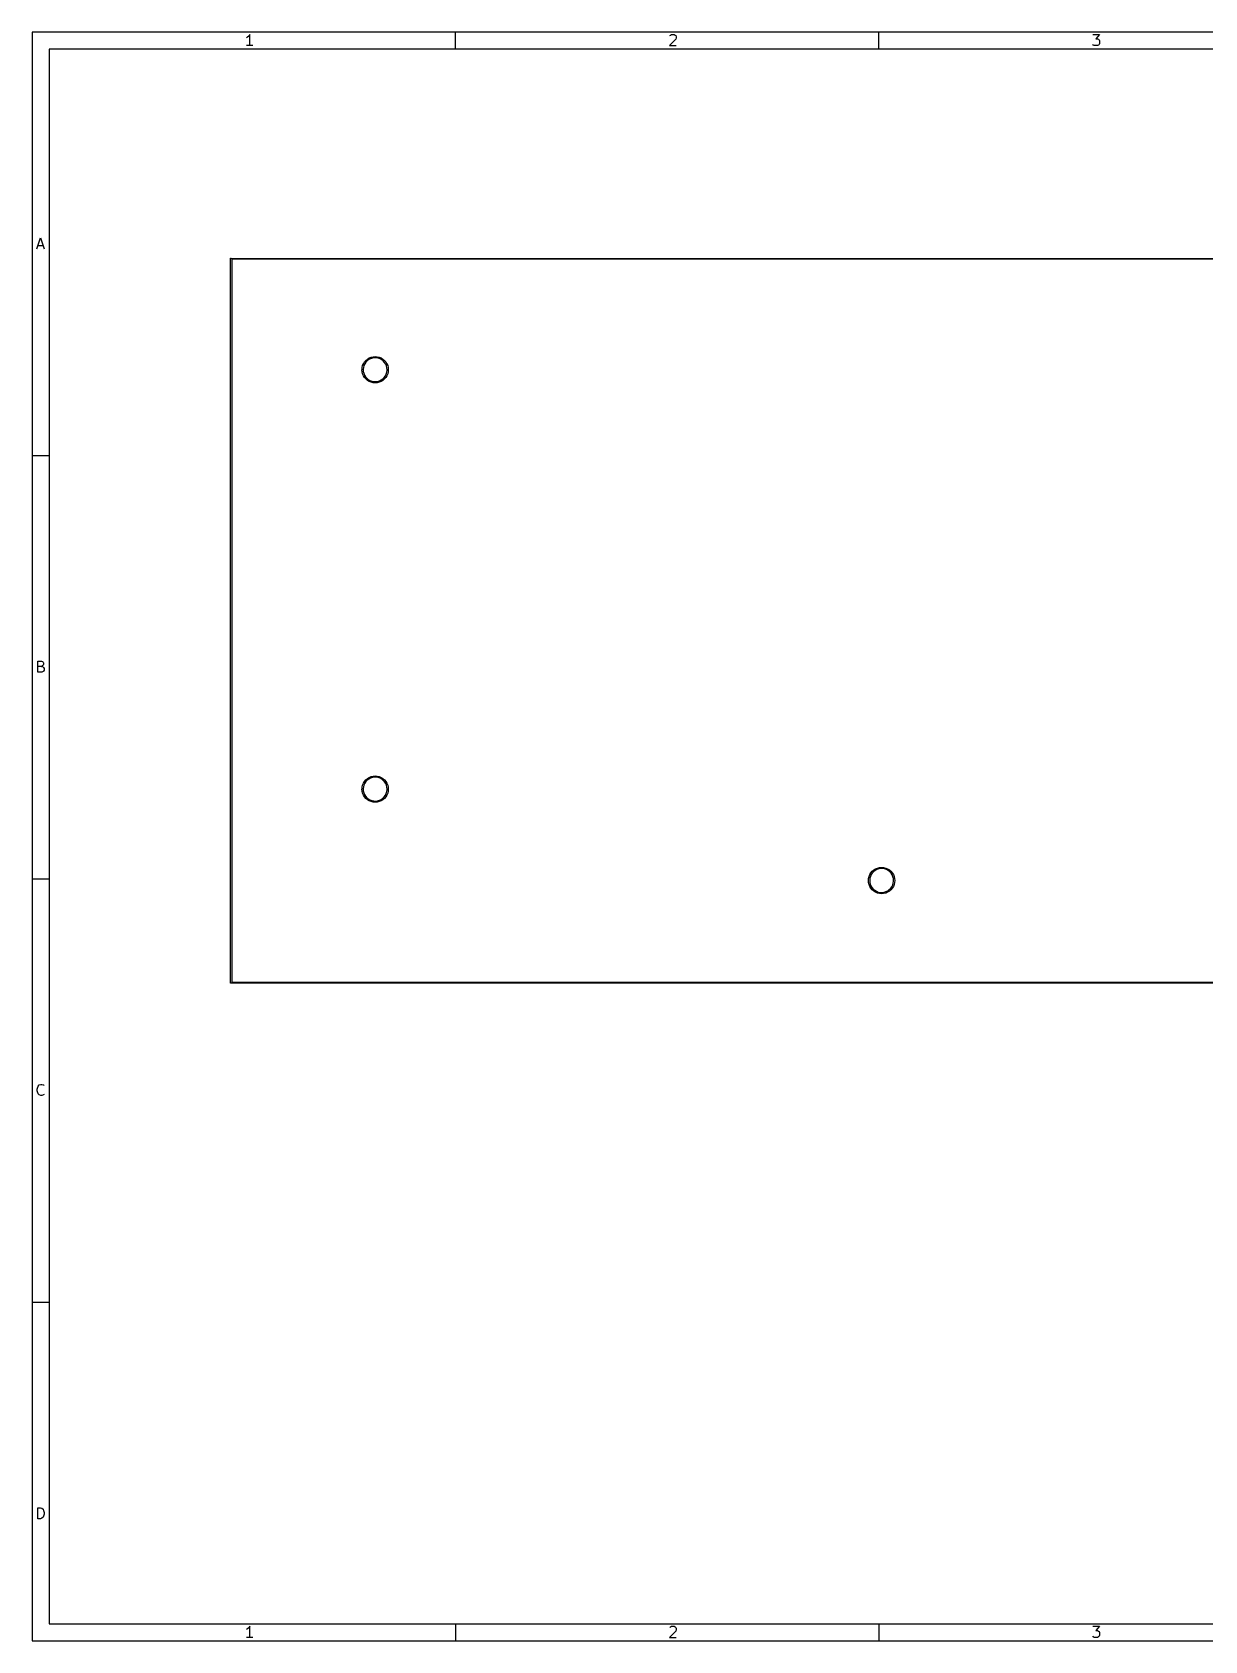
# Model space of a CAD drawing. Extents: x 10 to 287, y -200 to -10.
# Drawn here: x 10 to 148.5, y -200 to -10 of the extents above; entities that cross this region are included whole.
import ezdxf

# ---------------------------------------------------------------- set-up
doc = ezdxf.new("R2010")
doc.units = 0
doc.layers.add('BLACK', color=7, linetype='CONTINUOUS')

msp = doc.modelspace()

# ---------------------------------------------------------------- linework, layer by layer
at = {"layer": 'BLACK', "linetype": 'CONTINUOUS'}
for p, q in [((10, -10), (10, -200.007)), ((287.002, -10), (10, -10)), ((35.4464, -10.5976), (35.3226, -10.6595)), ((35.5702, -10.4738), (35.4464, -10.5976)), ((35.694, -10.2881), (35.5702, -10.4738)), ((35.694, -11.5881), (35.694, -10.2881)), ((60, -12), (60, -10)), ((86.0036, -10.8452), (85.2607, -11.5881)), ((85.3226, -10.4119), (85.3845, -10.35)), ((85.3845, -10.35), (85.5083, -10.2881)), ((85.5083, -10.2881), (85.8179, -10.2881)), ((85.8179, -10.2881), (85.9417, -10.35)), ((85.9417, -10.35), (86.0036, -10.4119)), ((86.0036, -10.4119), (86.0655, -10.5357)), ((86.0655, -10.6595), (86.0036, -10.8452)), ((86.0655, -10.5357), (86.0655, -10.6595)), ((110, -12), (110, -10)), ((135.261, -10.2881), (136.065, -10.2881)), ((136.065, -10.2881), (135.632, -10.7833)), ((135.632, -10.7833), (135.818, -10.7833)), ((135.818, -10.7833), (135.942, -10.8452)), ((135.942, -10.8452), (136.004, -10.9071)), ((136.004, -10.9071), (136.065, -11.031)), ((136.065, -11.3405), (136.004, -11.4643)), ((136.065, -11.031), (136.065, -11.3405)), ((12, -12), (12, -198.007)), ((285.002, -12), (12, -12)), ((36.0655, -11.5881), (35.3226, -11.5881)), ((85.2607, -11.5881), (86.0655, -11.5881)), ((135.323, -11.5262), (135.261, -11.4643)), ((135.446, -11.5881), (135.323, -11.5262)), ((135.818, -11.5881), (135.446, -11.5881)), ((135.942, -11.5262), (135.818, -11.5881)), ((136.004, -11.4643), (135.942, -11.5262)), ((10.5667, -35.5881), (11, -34.2881)), ((10.6905, -35.2167), (11.3095, -35.2167)), ((11, -34.2881), (11.4333, -35.5881)), ((33.4159, -122.27), (33.4163, -36.7559)), ((33.4163, -36.7559), (33.418, -36.7461)), ((33.4174, -36.7428), (33.4191, -36.74)), ((33.418, -36.7461), (33.4174, -36.7428)), ((33.4191, -36.74), (33.4208, -36.7302)), ((33.4208, -36.7302), (33.4334, -36.7153)), ((33.4334, -36.7153), (33.4431, -36.6984)), ((33.4431, -36.6984), (33.4495, -36.6961)), ((33.4495, -36.6961), (33.4538, -36.6909)), ((33.4538, -36.6909), (33.473, -36.6876)), ((33.473, -36.6876), (33.4913, -36.6809)), ((33.4913, -36.6809), (206.846, -36.7288)), ((33.5663, -36.8309), (33.5659, -122.195)), ((206.771, -36.8788), (33.5663, -36.8309)), ((48.973, -49.6228), (49.03, -49.3855)), ((49.03, -49.3855), (49.1234, -49.1601)), ((49.1234, -49.1601), (49.2508, -48.952)), ((49.1858, -49.3792), (49.124, -49.6019)), ((49.283, -49.1697), (49.1858, -49.3792)), ((49.2508, -48.952), (49.4093, -48.7665)), ((49.4132, -48.9788), (49.283, -49.1697)), ((49.4093, -48.7665), (49.5949, -48.608)), ((49.5729, -48.8118), (49.4132, -48.9788)), ((49.7576, -48.6731), (49.5729, -48.8118)), ((49.5949, -48.608), (49.8029, -48.4805)), ((49.9625, -48.5664), (49.7576, -48.6731)), ((49.8029, -48.4805), (50.0283, -48.3871)), ((50.1821, -48.4946), (49.9625, -48.5664)), ((50.0283, -48.3871), (50.2656, -48.3302)), ((50.4105, -48.4597), (50.1821, -48.4946)), ((50.2656, -48.3302), (50.5089, -48.311)), ((50.6415, -48.4625), (50.4105, -48.4597)), ((50.5089, -48.311), (50.7521, -48.3302)), ((50.869, -48.503), (50.6415, -48.4625)), ((50.7521, -48.3302), (50.9894, -48.3871)), ((51.0868, -48.5801), (50.869, -48.503)), ((50.9894, -48.3871), (51.2148, -48.4805)), ((51.289, -48.6918), (51.0868, -48.5801)), ((51.2148, -48.4805), (51.4229, -48.608)), ((51.4704, -48.835), (51.289, -48.6918)), ((51.4229, -48.608), (51.6084, -48.7665)), ((51.6258, -49.0059), (51.4704, -48.835)), ((51.6084, -48.7665), (51.7669, -48.952)), ((51.7513, -49.1998), (51.6258, -49.0059)), ((51.8435, -49.4117), (51.7513, -49.1998)), ((51.7669, -48.952), (51.8944, -49.1601)), ((51.8944, -49.1601), (51.9878, -49.3855)), ((51.9878, -49.3855), (52.0447, -49.6228)), ((48.9539, -49.866), (48.9566, -49.8316)), ((48.973, -50.1093), (48.9539, -49.866)), ((48.9566, -49.8316), (48.973, -49.6228)), ((49.03, -50.3466), (48.973, -50.1093)), ((49.1234, -50.572), (49.03, -50.3466)), ((49.124, -49.6019), (49.0995, -49.8316)), ((49.0995, -49.8316), (49.1128, -50.0623)), ((49.1128, -50.0623), (49.1636, -50.2876)), ((49.2508, -50.78), (49.1234, -50.572)), ((49.1636, -50.2876), (49.2505, -50.5017)), ((49.2505, -50.5017), (49.3712, -50.6987)), ((49.4093, -50.9656), (49.2508, -50.78)), ((49.3712, -50.6987), (49.5225, -50.8733)), ((49.5949, -51.1241), (49.4093, -50.9656)), ((49.5225, -50.8733), (49.7002, -51.0209)), ((49.8029, -51.2516), (49.5949, -51.1241)), ((49.7002, -51.0209), (49.8997, -51.1375)), ((50.0283, -51.3449), (49.8029, -51.2516)), ((49.8997, -51.1375), (50.1155, -51.2199)), ((50.1155, -51.2199), (50.3419, -51.2659)), ((50.3419, -51.2659), (50.5728, -51.2744)), ((50.5728, -51.2744), (50.802, -51.245)), ((50.802, -51.245), (51.0233, -51.1787)), ((51.2148, -51.2516), (50.9894, -51.3449)), ((51.0233, -51.1787), (51.2308, -51.077)), ((51.4229, -51.1241), (51.2148, -51.2516)), ((51.2308, -51.077), (51.4188, -50.9429)), ((51.4188, -50.9429), (51.5825, -50.7798)), ((51.6084, -50.9656), (51.4229, -51.1241)), ((51.5825, -50.7798), (51.7173, -50.5922)), ((51.7669, -50.78), (51.6084, -50.9656)), ((51.7173, -50.5922), (51.8197, -50.385)), ((51.8944, -50.572), (51.7669, -50.78)), ((51.8197, -50.385), (51.8868, -50.164)), ((51.8997, -49.6358), (51.8435, -49.4117)), ((51.8868, -50.164), (51.917, -49.9349)), ((51.9878, -50.3466), (51.8944, -50.572)), ((51.9187, -49.866), (51.8997, -49.6358)), ((51.917, -49.9349), (51.9187, -49.866)), ((52.0447, -50.1093), (51.9878, -50.3466)), ((52.0447, -49.6228), (52.0639, -49.866)), ((52.0639, -49.866), (52.0447, -50.1093)), ((50.2656, -51.4019), (50.0283, -51.3449)), ((50.5089, -51.421), (50.2656, -51.4019)), ((50.7521, -51.4019), (50.5089, -51.421)), ((50.9894, -51.3449), (50.7521, -51.4019)), ((10, -60), (12, -60)), ((10.6595, -85.5881), (10.6595, -84.2881)), ((10.6595, -84.2881), (11.0929, -84.2881)), ((11.0929, -84.9071), (10.6595, -84.9071)), ((11.0929, -84.2881), (11.2167, -84.35)), ((11.2167, -84.8452), (11.0929, -84.9071)), ((11.0929, -84.9071), (11.2786, -84.969)), ((11.2167, -84.35), (11.2786, -84.4119)), ((11.2786, -84.7833), (11.2167, -84.8452)), ((11.2786, -84.4119), (11.3405, -84.5357)), ((11.3405, -84.6595), (11.2786, -84.7833)), ((11.2786, -84.969), (11.3405, -85.031)), ((11.3405, -85.4643), (11.2786, -85.5262)), ((11.3405, -84.5357), (11.3405, -84.6595)), ((11.3405, -85.031), (11.4024, -85.1548)), ((11.4024, -85.3405), (11.3405, -85.4643)), ((11.4024, -85.1548), (11.4024, -85.3405)), ((11.1548, -85.5881), (10.6595, -85.5881)), ((11.2786, -85.5262), (11.1548, -85.5881)), ((49.03, -98.9293), (49.1234, -98.7038)), ((49.1234, -98.7038), (49.2508, -98.4958)), ((49.283, -98.7134), (49.1858, -98.923)), ((49.2508, -98.4958), (49.4093, -98.3103)), ((49.4132, -98.5226), (49.283, -98.7134)), ((49.4093, -98.3103), (49.5949, -98.1518)), ((49.5729, -98.3555), (49.4132, -98.5226)), ((49.7576, -98.2168), (49.5729, -98.3555)), ((49.5949, -98.1518), (49.8029, -98.0243)), ((49.9625, -98.1101), (49.7576, -98.2168)), ((49.8029, -98.0243), (50.0283, -97.9309)), ((50.1821, -98.0384), (49.9625, -98.1101)), ((50.0283, -97.9309), (50.2656, -97.8739)), ((50.4105, -98.0034), (50.1821, -98.0384)), ((50.2656, -97.8739), (50.5089, -97.8548)), ((50.6415, -98.0062), (50.4105, -98.0034)), ((50.5089, -97.8548), (50.7521, -97.8739)), ((50.869, -98.0468), (50.6415, -98.0062)), ((50.7521, -97.8739), (50.9894, -97.9309)), ((51.0868, -98.1239), (50.869, -98.0468)), ((50.9894, -97.9309), (51.2148, -98.0243)), ((51.289, -98.2355), (51.0868, -98.1239)), ((51.2148, -98.0243), (51.4229, -98.1518)), ((51.4704, -98.3787), (51.289, -98.2355)), ((51.4229, -98.1518), (51.6084, -98.3103)), ((51.6258, -98.5496), (51.4704, -98.3787)), ((51.6084, -98.3103), (51.7669, -98.4958)), ((51.7513, -98.7436), (51.6258, -98.5496)), ((51.8435, -98.9555), (51.7513, -98.7436)), ((51.7669, -98.4958), (51.8944, -98.7038)), ((51.8944, -98.7038), (51.9878, -98.9293)), ((48.9539, -99.4098), (48.9566, -99.3754)), ((48.973, -99.6531), (48.9539, -99.4098)), ((48.9566, -99.3754), (48.973, -99.1665)), ((48.973, -99.1665), (49.03, -98.9293)), ((49.03, -99.8903), (48.973, -99.6531)), ((49.1234, -100.116), (49.03, -99.8903)), ((49.124, -99.1456), (49.0995, -99.3754)), ((49.0995, -99.3754), (49.1128, -99.606)), ((49.1128, -99.606), (49.1636, -99.8314)), ((49.2508, -100.324), (49.1234, -100.116)), ((49.1858, -98.923), (49.124, -99.1456)), ((49.1636, -99.8314), (49.2505, -100.045)), ((49.2505, -100.045), (49.3712, -100.242)), ((49.4093, -100.509), (49.2508, -100.324)), ((49.3712, -100.242), (49.5225, -100.417)), ((49.5949, -100.668), (49.4093, -100.509)), ((49.5225, -100.417), (49.7002, -100.565)), ((49.8029, -100.795), (49.5949, -100.668)), ((49.7002, -100.565), (49.8997, -100.681)), ((49.8997, -100.681), (50.1155, -100.764)), ((51.0233, -100.722), (51.2308, -100.621)), ((51.4229, -100.668), (51.2148, -100.795)), ((51.2308, -100.621), (51.4188, -100.487)), ((51.4188, -100.487), (51.5825, -100.324)), ((51.6084, -100.509), (51.4229, -100.668)), ((51.5825, -100.324), (51.7173, -100.136)), ((51.7669, -100.324), (51.6084, -100.509)), ((51.7173, -100.136), (51.8197, -99.9288)), ((51.8944, -100.116), (51.7669, -100.324)), ((51.8197, -99.9288), (51.8868, -99.7077)), ((51.8997, -99.1795), (51.8435, -98.9555)), ((51.8868, -99.7077), (51.917, -99.4787)), ((51.9878, -99.8903), (51.8944, -100.116)), ((51.9187, -99.4098), (51.8997, -99.1795)), ((51.917, -99.4787), (51.9187, -99.4098)), ((51.9878, -98.9293), (52.0447, -99.1665)), ((52.0447, -99.6531), (51.9878, -99.8903)), ((52.0447, -99.1665), (52.0639, -99.4098)), ((52.0639, -99.4098), (52.0447, -99.6531)), ((50.0283, -100.889), (49.8029, -100.795)), ((50.2656, -100.946), (50.0283, -100.889)), ((50.1155, -100.764), (50.3419, -100.81)), ((50.5089, -100.965), (50.2656, -100.946)), ((50.3419, -100.81), (50.5728, -100.818)), ((50.7521, -100.946), (50.5089, -100.965)), ((50.5728, -100.818), (50.802, -100.789)), ((50.9894, -100.889), (50.7521, -100.946)), ((50.802, -100.789), (51.0233, -100.722)), ((51.2148, -100.795), (50.9894, -100.889)), ((10, -110), (12, -110)), ((108.771, -110.205), (108.774, -110.17)), ((108.774, -110.17), (108.79, -109.962)), ((108.79, -109.962), (108.847, -109.724)), ((108.847, -109.724), (108.94, -109.499)), ((108.941, -109.941), (108.916, -110.17)), ((108.916, -110.17), (108.93, -110.401)), ((108.94, -109.499), (109.068, -109.291)), ((109.003, -109.718), (108.941, -109.941)), ((109.1, -109.508), (109.003, -109.718)), ((109.068, -109.291), (109.226, -109.105)), ((109.23, -109.318), (109.1, -109.508)), ((109.226, -109.105), (109.412, -108.947)), ((109.39, -109.151), (109.23, -109.318)), ((109.575, -109.012), (109.39, -109.151)), ((109.412, -108.947), (109.62, -108.819)), ((109.78, -108.905), (109.575, -109.012)), ((109.62, -108.819), (109.845, -108.726)), ((109.999, -108.833), (109.78, -108.905)), ((109.845, -108.726), (110.083, -108.669)), ((110.228, -108.798), (109.999, -108.833)), ((110.083, -108.669), (110.326, -108.65)), ((110.459, -108.801), (110.228, -108.798)), ((110.326, -108.65), (110.569, -108.669)), ((110.686, -108.842), (110.459, -108.801)), ((110.569, -108.669), (110.806, -108.726)), ((110.904, -108.919), (110.686, -108.842)), ((110.806, -108.726), (111.032, -108.819)), ((111.106, -109.031), (110.904, -108.919)), ((111.032, -108.819), (111.24, -108.947)), ((111.287, -109.174), (111.106, -109.031)), ((111.24, -108.947), (111.425, -109.105)), ((111.443, -109.345), (111.287, -109.174)), ((111.425, -109.105), (111.584, -109.291)), ((111.568, -109.539), (111.443, -109.345)), ((111.66, -109.75), (111.568, -109.539)), ((111.584, -109.291), (111.711, -109.499)), ((111.717, -109.975), (111.66, -109.75)), ((111.711, -109.499), (111.805, -109.724)), ((111.736, -110.205), (111.717, -109.975)), ((111.805, -109.724), (111.862, -109.962)), ((111.862, -109.962), (111.881, -110.205)), ((108.79, -110.448), (108.771, -110.205)), ((108.847, -110.685), (108.79, -110.448)), ((108.94, -110.911), (108.847, -110.685)), ((108.93, -110.401), (108.981, -110.626)), ((109.068, -111.119), (108.94, -110.911)), ((108.981, -110.626), (109.067, -110.84)), ((109.067, -110.84), (109.188, -111.037)), ((109.226, -111.304), (109.068, -111.119)), ((109.188, -111.037), (109.339, -111.212)), ((109.412, -111.463), (109.226, -111.304)), ((109.339, -111.212), (109.517, -111.36)), ((109.62, -111.59), (109.412, -111.463)), ((109.517, -111.36), (109.717, -111.476)), ((109.845, -111.684), (109.62, -111.59)), ((109.717, -111.476), (109.933, -111.559)), ((110.083, -111.741), (109.845, -111.684)), ((109.933, -111.559), (110.159, -111.605)), ((110.326, -111.76), (110.083, -111.741)), ((110.159, -111.605), (110.39, -111.613)), ((110.569, -111.741), (110.326, -111.76)), ((110.39, -111.613), (110.619, -111.584)), ((110.806, -111.684), (110.569, -111.741)), ((110.619, -111.584), (110.84, -111.517)), ((111.032, -111.59), (110.806, -111.684)), ((110.84, -111.517), (111.048, -111.416)), ((111.24, -111.463), (111.032, -111.59)), ((111.048, -111.416), (111.236, -111.282)), ((111.236, -111.282), (111.399, -111.119)), ((111.425, -111.304), (111.24, -111.463)), ((111.399, -111.119), (111.534, -110.931)), ((111.584, -111.119), (111.425, -111.304)), ((111.534, -110.931), (111.637, -110.724)), ((111.711, -110.911), (111.584, -111.119)), ((111.637, -110.724), (111.704, -110.503)), ((111.704, -110.503), (111.734, -110.274)), ((111.805, -110.685), (111.711, -110.911)), ((111.734, -110.274), (111.736, -110.205)), ((111.862, -110.448), (111.805, -110.685)), ((111.881, -110.205), (111.862, -110.448)), ((33.4225, -122.288), (33.4159, -122.27)), ((33.4259, -122.307), (33.4225, -122.288)), ((33.4311, -122.312), (33.4259, -122.307)), ((33.4334, -122.318), (33.4311, -122.312)), ((33.4503, -122.328), (33.4334, -122.318)), ((33.4652, -122.34), (33.4503, -122.328)), ((33.475, -122.342), (33.4652, -122.34)), ((33.4778, -122.344), (33.475, -122.342)), ((33.4811, -122.343), (33.4778, -122.344)), ((33.4909, -122.345), (33.4811, -122.343)), ((206.846, -122.345), (33.4909, -122.345)), ((33.5659, -122.195), (206.771, -122.195)), ((10.5976, -134.845), (10.6595, -134.598)), ((10.5976, -135.031), (10.5976, -134.845)), ((10.6595, -134.598), (10.7214, -134.474)), ((10.7214, -134.474), (10.8452, -134.35)), ((10.8452, -134.35), (11.031, -134.288)), ((11.031, -134.288), (11.1548, -134.288)), ((11.1548, -134.288), (11.3405, -134.35)), ((11.3405, -134.35), (11.4024, -134.412)), ((10.6595, -135.279), (10.5976, -135.031)), ((10.7214, -135.402), (10.6595, -135.279)), ((10.8452, -135.526), (10.7214, -135.402)), ((11.031, -135.588), (10.8452, -135.526)), ((11.1548, -135.588), (11.031, -135.588)), ((11.3405, -135.526), (11.1548, -135.588)), ((11.4024, -135.464), (11.3405, -135.526)), ((10, -160), (12, -160)), ((10.6595, -185.588), (10.6595, -184.288)), ((10.6595, -184.288), (10.969, -184.288)), ((10.969, -184.288), (11.1548, -184.35)), ((10.969, -185.588), (10.6595, -185.588)), ((11.1548, -185.526), (10.969, -185.588)), ((11.1548, -184.35), (11.2786, -184.474)), ((11.2786, -185.402), (11.1548, -185.526)), ((11.2786, -184.474), (11.3405, -184.598)), ((11.3405, -185.279), (11.2786, -185.402)), ((11.3405, -184.598), (11.4024, -184.845)), ((11.4024, -185.031), (11.3405, -185.279)), ((11.4024, -184.845), (11.4024, -185.031)), ((12, -198.007), (285.002, -198.007)), ((35.4464, -198.605), (35.3226, -198.667)), ((35.5702, -198.481), (35.4464, -198.605)), ((35.694, -198.295), (35.5702, -198.481)), ((35.694, -199.595), (35.694, -198.295)), ((60, -198.007), (60, -200.007)), ((86.0036, -198.852), (85.2607, -199.595)), ((85.3226, -198.419), (85.3845, -198.357)), ((85.3845, -198.357), (85.5083, -198.295)), ((85.5083, -198.295), (85.8179, -198.295)), ((85.8179, -198.295), (85.9417, -198.357)), ((85.9417, -198.357), (86.0036, -198.419)), ((86.0036, -198.419), (86.0655, -198.543)), ((86.0655, -198.667), (86.0036, -198.852)), ((86.0655, -198.543), (86.0655, -198.667)), ((110, -198.007), (110, -200.007)), ((135.261, -198.295), (136.065, -198.295)), ((135.323, -199.533), (135.261, -199.471)), ((136.065, -198.295), (135.632, -198.791)), ((135.632, -198.791), (135.818, -198.791)), ((135.818, -198.791), (135.942, -198.852)), ((135.942, -198.852), (136.004, -198.914)), ((136.004, -199.471), (135.942, -199.533)), ((136.004, -198.914), (136.065, -199.038)), ((136.065, -199.348), (136.004, -199.471)), ((136.065, -199.038), (136.065, -199.348)), ((10, -200.007), (287.002, -200.007)), ((36.0655, -199.595), (35.3226, -199.595)), ((85.2607, -199.595), (86.0655, -199.595)), ((135.446, -199.595), (135.323, -199.533)), ((135.818, -199.595), (135.446, -199.595)), ((135.942, -199.533), (135.818, -199.595))]:
    msp.add_line(p, q, dxfattribs=at)

doc.saveas('drawing.dxf')
